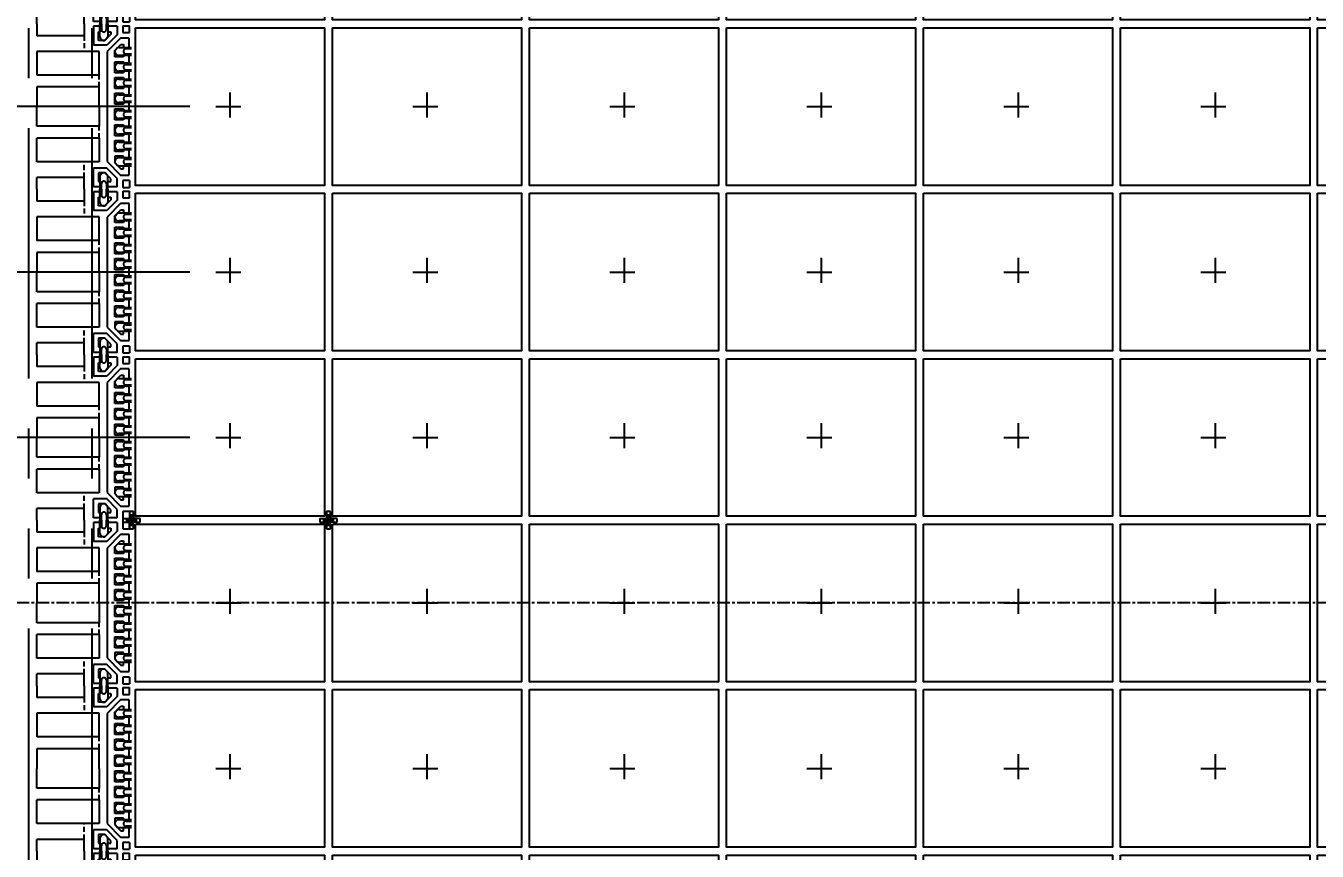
# Model space of a CAD drawing. Extents: x 98 to 785, y 191 to 514.
# Drawn here: x 150.8 to 232.8, y 331.5 to 383.9 of the extents above; entities that cross this region are included whole.
import ezdxf

# ---------------------------------------------------------------- set-up
doc = ezdxf.new("R2010")
doc.units = 0
doc.header["$LTSCALE"] = 12.7
doc.header["$MEASUREMENT"] = 0
doc.header["$PDMODE"] = 2
for name, pattern in [('CENTER', [2, 1.25, -0.25, 0.25, -0.25]), ('HIDDEN', [0.375, 0.25, -0.125]), ('PHANTOM', [2.5, 1.25, -0.25, 0.25, -0.25, 0.25, -0.25])]:
    doc.linetypes.add(name, pattern=pattern)
doc.layers.get('0').update_dxf_attribs({"linetype": 'CONTINUOUS'})
doc.layers.get('DEFPOINTS').update_dxf_attribs({"linetype": 'CONTINUOUS'})
for name, color, linetype in [('SH-01_CENTER', 2, 'CENTER'), ('SH-01_DIM', 4, 'CONTINUOUS'), ('SH-01_HATCH', 10, 'CONTINUOUS'), ('SH-01_HIDDEN', 6, 'HIDDEN'), ('SH-01_MISC', 5, 'CONTINUOUS'), ('SH-01_OBJECT', 7, 'CONTINUOUS'), ('SH-01_PHANTOM', 1, 'PHANTOM')]:
    doc.layers.add(name, color=color, linetype=linetype)
doc.styles.get("Standard").update_dxf_attribs({"font": 'simplex.shx', "width": 0.82})
doc.dimstyles.get("Standard").update_dxf_attribs({"dimtxt": 0.18, "dimasz": 0.18, "dimexe": 0.18, "dimexo": 0.0625, "dimgap": 0.09, "dimtad": 0, "dimtih": 1, "dimtoh": 1, "dimdec": 4, "dimzin": 0, "dimdsep": 46, "dimtxsty": 'STANDARD', "dimcen": 0.09, "dimadec": 0, "dimazin": 0, "dimtfac": 1, "dimtdec": 4, "dimtofl": 0, "dimtmove": 0, "dimatfit": 3, "dimfxl": 1, "dimtolj": 1, "dimtzin": 0, "dimarcsym": 0})
doc.dimstyles.new('STANDARD$0', dxfattribs={"dimtxt": 0.18, "dimasz": 0.18, "dimexe": 0.18, "dimexo": 0.0625, "dimgap": 0.09, "dimtad": 0, "dimtih": 1, "dimtoh": 1, "dimdec": 4, "dimzin": 0, "dimdsep": 46, "dimtxsty": 'STANDARD', "dimcen": 0.09, "dimadec": 0, "dimazin": 0, "dimtfac": 1, "dimtdec": 4, "dimtofl": 0, "dimtmove": 0, "dimatfit": 3, "dimfxl": 1, "dimtolj": 1, "dimtzin": 0, "dimarcsym": 0})

# ---------------------------------------------------------------- blocks, each defined once
blk = doc.blocks.new('_Open30')
at = {"color": 0, "lineweight": -2}
for p, q in [((-1, 0.268), (0, 0)), ((0, 0), (-1, -0.268)), ((0, 0), (-1, 0))]:
    blk.add_line(p, q, dxfattribs=at)
blk = doc.blocks.new('*D41')
at = {"layer": 'DEFPOINTS', "color": 0, "ltscale": 0.05, "transparency": 16777216}
for p in [(145.533, 341.864), (147.533, 341.864), (145.533, 315.201)]:
    blk.add_point(p, dxfattribs=at)
at = {"layer": 'SH-01_DIM', "ltscale": 0.05, "transparency": 16777216}
for p, q in [((145.533, 339.324), (145.533, 312.661)), ((147.533, 339.324), (147.533, 312.661)), ((142.358, 315.201), (136.806, 315.201)), ((147.533, 315.201), (145.533, 315.201)), ((150.708, 315.201), (153.883, 315.201))]:
    blk.add_line(p, q, dxfattribs=at)
at = {"layer": 'SH-01_DIM', "ltscale": 0.05, "transparency": 16777216, "xscale": 3.175000000000011, "yscale": 3.175000000000011, "zscale": 3.175000000000011}
blk.add_blockref('_Open30', (145.533, 315.201), dxfattribs=at)
at = {"layer": 'SH-01_DIM', "ltscale": 0.05, "transparency": 16777216, "xscale": 3.175000000000011, "yscale": 3.175000000000011, "zscale": 3.175000000000011, "rotation": 180}
blk.add_blockref('_Open30', (147.533, 315.201), dxfattribs=at)
at = {"layer": 'SH-01_DIM', "ltscale": 0.05, "transparency": 16777216, "insert": (130.721, 315.201), "char_height": 1.524, "attachment_point": 5}
blk.add_mtext('\\A1; 1.0000 TYP', dxfattribs=at)
blk = doc.blocks.new('A$C090B6B89')
at = {"layer": 'SH-01_HATCH', "ltscale": 0.05}
h = blk.add_hatch(dxfattribs=at)
h.set_pattern_fill('ANSI31', color=10, scale=0.25)
h.paths.add_polyline_path([(11.633, 0.047), (11.618, 0.047), (11.618, -0.128), (11.633, -0.128)])
h.paths.add_polyline_path([(11.633, 4.972), (11.618, 4.972), (11.618, 4.797), (11.633, 4.797)])
h = blk.add_hatch(dxfattribs=at)
h.set_pattern_fill('ANSI31', color=10, scale=0.25)
h.set_pattern_definition([(45, (16.64484, -6.121858), (-0.02209709, 0.02209709), [])])
h.paths.add_polyline_path([(12.543, 0.797), (12.368, 0.797), (12.368, 0.782), (12.543, 0.782)])
h.paths.add_polyline_path([(12.543, 1.062), (12.368, 1.062), (12.368, 1.047), (12.543, 1.047)])
h.paths.add_polyline_path([(12.543, 1.297), (12.368, 1.297), (12.368, 1.282), (12.543, 1.282)])
h.paths.add_polyline_path([(12.543, 1.797), (12.368, 1.797), (12.368, 1.782), (12.543, 1.782)])
h.paths.add_polyline_path([(12.543, 1.562), (12.368, 1.562), (12.368, 1.547), (12.543, 1.547)])
h.paths.add_polyline_path([(12.543, 2.062), (12.368, 2.062), (12.368, 2.047), (12.543, 2.047)])
h.paths.add_polyline_path([(12.543, 2.297), (12.368, 2.297), (12.368, 2.282), (12.543, 2.282)])
h.paths.add_polyline_path([(12.543, 2.562), (12.368, 2.562), (12.368, 2.547), (12.543, 2.547)])
h.paths.add_polyline_path([(12.543, 2.797), (12.368, 2.797), (12.368, 2.782), (12.543, 2.782)])
h.paths.add_polyline_path([(12.543, 3.062), (12.368, 3.062), (12.368, 3.047), (12.543, 3.047)])
h.paths.add_polyline_path([(12.543, 3.297), (12.368, 3.297), (12.368, 3.282), (12.543, 3.282)])
h.paths.add_polyline_path([(12.543, 3.562), (12.368, 3.562), (12.368, 3.547), (12.543, 3.547)])
h.paths.add_polyline_path([(12.543, 3.797), (12.368, 3.797), (12.368, 3.782), (12.543, 3.782)])
h.paths.add_polyline_path([(12.543, 4.062), (12.368, 4.062), (12.368, 4.047), (12.543, 4.047)])
at = {"layer": 'SH-01_HIDDEN'}
for p, q in [((11.618, 4.972), (11.618, 5.047)), ((11.663, 5.047), (11.663, 4.872)), ((11.823, 4.872), (11.823, 5.047)), ((11.868, 5.047), (11.868, 4.642)), ((11.618, 4.642), (11.618, 4.797)), ((11.862, 4.61), (11.78, 4.528)), ((12.098, 4.21), (12.18, 4.292)), ((12.213, 4.297), (12.618, 4.297)), ((12.618, 4.252), (12.443, 4.252)), ((12.368, 4.047), (12.213, 4.047)), ((12.213, 3.797), (12.368, 3.797)), ((12.443, 4.092), (12.618, 4.092)), ((12.618, 3.752), (12.443, 3.752)), ((12.618, 4.047), (12.543, 4.047)), ((12.543, 3.797), (12.618, 3.797)), ((12.368, 3.547), (12.213, 3.547)), ((12.213, 3.297), (12.368, 3.297)), ((12.443, 3.592), (12.618, 3.592)), ((12.618, 3.547), (12.543, 3.547)), ((12.543, 3.297), (12.618, 3.297)), ((12.368, 3.047), (12.213, 3.047)), ((12.618, 3.252), (12.443, 3.252)), ((12.443, 3.092), (12.618, 3.092)), ((12.618, 3.047), (12.543, 3.047)), ((12.213, 2.797), (12.368, 2.797)), ((12.368, 2.547), (12.213, 2.547)), ((12.618, 2.752), (12.443, 2.752)), ((12.443, 2.592), (12.618, 2.592)), ((12.543, 2.797), (12.618, 2.797)), ((12.618, 2.547), (12.543, 2.547)), ((12.213, 2.297), (12.368, 2.297)), ((12.618, 2.252), (12.443, 2.252)), ((12.443, 2.092), (12.618, 2.092)), ((12.543, 2.297), (12.618, 2.297)), ((12.368, 2.047), (12.213, 2.047)), ((12.213, 1.797), (12.368, 1.797)), ((12.618, 1.752), (12.443, 1.752)), ((12.618, 2.047), (12.543, 2.047)), ((12.543, 1.797), (12.618, 1.797)), ((12.368, 1.547), (12.213, 1.547)), ((12.213, 1.297), (12.368, 1.297)), ((12.443, 1.592), (12.618, 1.592)), ((12.618, 1.252), (12.443, 1.252)), ((12.618, 1.547), (12.543, 1.547)), ((12.543, 1.297), (12.618, 1.297)), ((12.368, 1.047), (12.213, 1.047)), ((12.443, 1.092), (12.618, 1.092)), ((12.618, 1.047), (12.543, 1.047)), ((12.098, 0.635), (12.18, 0.553)), ((12.368, 0.797), (12.213, 0.797)), ((12.213, 0.547), (12.618, 0.547)), ((12.443, 0.752), (12.618, 0.752)), ((12.618, 0.592), (12.443, 0.592)), ((12.618, 0.797), (12.543, 0.797)), ((11.618, 0.202), (11.618, -0.203)), ((11.862, 0.235), (11.78, 0.316)), ((11.868, -0.203), (11.868, 0.202)), ((11.663, -0.203), (11.663, -0.028)), ((11.823, -0.028), (11.823, -0.203))]:
    blk.add_line(p, q, dxfattribs=at)
at = {"layer": 'SH-01_HIDDEN', "ltscale": 0.05}
for p, q in [((11.118, 4.672), (11.118, 4.172)), ((11.593, 3.047), (11.593, 3.422)), ((11.593, 1.422), (11.593, 1.797)), ((11.118, 0.172), (11.118, 0.672))]:
    blk.add_line(p, q, dxfattribs=at)
at = {"layer": 'SH-01_HIDDEN'}
for centre, radius, start, end in [((11.743, 4.647), 0.125, 182.3382, 287.4807), ((11.743, 4.872), 0.08, 179.9999, 359.9999), ((11.743, 4.647), 0.125, 342.5191, 357.6616), ((12.218, 4.172), 0.125, 162.5194, 267.665), ((12.218, 4.173), 0.124, 92.3096, 107.5292), ((12.443, 4.172), 0.08, 90, 270), ((12.218, 3.672), 0.125, 92.3383, 267.6617), ((12.443, 3.672), 0.08, 90, 270), ((12.218, 3.172), 0.125, 92.3383, 267.6617), ((12.443, 3.172), 0.08, 90, 270), ((12.218, 2.672), 0.125, 92.3383, 267.6617), ((12.443, 2.672), 0.08, 90, 270), ((12.218, 2.172), 0.125, 92.3383, 267.6617), ((12.443, 2.172), 0.08, 90, 270), ((12.218, 1.672), 0.125, 92.3383, 267.6617), ((12.443, 1.672), 0.08, 90, 270), ((12.218, 1.172), 0.125, 92.3383, 267.6617), ((12.443, 1.172), 0.08, 90, 270), ((12.218, 0.672), 0.125, 92.335, 197.4806), ((12.218, 0.672), 0.124, 252.4708, 267.6904), ((12.443, 0.672), 0.08, 90, 270), ((11.743, 0.197), 0.125, 72.5192, 177.6617), ((11.743, -0.028), 0.08, 0, 180), ((11.743, 0.197), 0.125, 2.3383, 17.4808)]:
    blk.add_arc(centre, radius, start, end, dxfattribs=at)
at = {"layer": 'SH-01_OBJECT', "ltscale": 0.05}
for p, q in [((9.618, 5.047), (9.618, 4.672)), ((11.118, 5.047), (11.118, 4.672)), ((11.618, 4.972), (11.418, 4.972)), ((11.533, 4.972), (11.453, 4.972)), ((11.618, 4.972), (11.633, 4.972)), ((11.953, 4.972), (11.868, 4.972)), ((12.168, 4.972), (11.953, 4.972)), ((11.118, 4.672), (9.618, 4.672)), ((11.618, 4.797), (11.633, 4.797)), ((9.618, 4.172), (9.618, 3.422)), ((11.593, 4.172), (9.618, 4.172)), ((12.368, 4.062), (12.368, 4.047)), ((12.368, 3.782), (12.368, 3.797)), ((12.543, 4.062), (12.543, 4.047)), ((12.543, 3.782), (12.543, 3.797)), ((11.593, 3.422), (9.618, 3.422)), ((12.368, 3.547), (12.368, 3.562)), ((12.368, 3.282), (12.368, 3.297)), ((12.543, 3.547), (12.543, 3.562)), ((12.543, 3.282), (12.543, 3.297)), ((9.618, 3.047), (9.618, 2.422)), ((11.593, 3.047), (9.618, 3.047)), ((12.368, 3.047), (12.368, 3.062)), ((12.543, 3.047), (12.543, 3.062)), ((12.368, 2.782), (12.368, 2.797)), ((12.368, 2.547), (12.368, 2.562)), ((12.543, 2.782), (12.543, 2.797)), ((12.543, 2.547), (12.543, 2.562)), ((9.618, 1.797), (9.618, 2.422)), ((12.368, 2.282), (12.368, 2.297)), ((12.368, 2.047), (12.368, 2.062)), ((12.543, 2.282), (12.543, 2.297)), ((12.543, 2.047), (12.543, 2.062)), ((11.593, 1.797), (9.618, 1.797)), ((12.368, 1.782), (12.368, 1.797)), ((12.543, 1.782), (12.543, 1.797)), ((9.618, 0.672), (9.618, 1.422)), ((11.593, 1.422), (9.618, 1.422)), ((12.368, 1.547), (12.368, 1.562)), ((12.368, 1.282), (12.368, 1.297)), ((12.543, 1.547), (12.543, 1.562)), ((12.543, 1.282), (12.543, 1.297)), ((12.368, 1.047), (12.368, 1.062)), ((12.543, 1.047), (12.543, 1.062)), ((11.593, 0.672), (9.618, 0.672)), ((12.368, 0.782), (12.368, 0.797)), ((12.543, 0.782), (12.543, 0.797)), ((9.618, -0.203), (9.618, 0.172)), ((11.118, 0.172), (9.618, 0.172)), ((11.118, -0.203), (11.118, 0.172)), ((11.618, 0.047), (11.633, 0.047)), ((11.618, -0.128), (11.418, -0.128)), ((11.533, -0.128), (11.453, -0.128)), ((11.618, -0.128), (11.633, -0.128)), ((11.953, -0.128), (11.868, -0.128)), ((12.168, -0.128), (11.953, -0.128))]:
    blk.add_line(p, q, dxfattribs=at)
at = {"layer": 'SH-01_OBJECT'}
for p, q in [((11.418, 4.972), (11.418, 4.372)), ((11.618, 4.797), (11.618, 4.972)), ((11.633, 4.972), (11.633, 4.797)), ((11.868, 4.972), (11.868, 4.797)), ((12.168, 4.972), (12.168, 4.922)), ((12.168, 4.922), (12.168, 4.703)), ((12.343, 4.987), (12.343, 4.772)), ((12.343, 4.987), (12.558, 4.987)), ((12.558, 4.772), (12.558, 4.987)), ((11.568, 4.522), (11.568, 4.797)), ((11.568, 4.797), (11.618, 4.797)), ((11.774, 4.522), (11.568, 4.522)), ((11.968, 4.715), (11.774, 4.522)), ((12.168, 4.703), (11.837, 4.372)), ((12.274, 4.597), (11.843, 4.166)), ((11.868, 4.797), (11.968, 4.797)), ((11.968, 4.797), (11.968, 4.715)), ((12.543, 4.597), (12.274, 4.597)), ((12.343, 4.772), (12.558, 4.772)), ((12.543, 4.297), (12.543, 4.597)), ((11.837, 4.372), (11.418, 4.372)), ((11.593, 3.422), (11.593, 4.172)), ((11.843, 4.166), (11.843, 0.678)), ((12.093, 4.204), (12.286, 4.397)), ((12.093, 3.997), (12.093, 4.204)), ((12.286, 4.397), (12.368, 4.397)), ((12.368, 4.397), (12.368, 4.297)), ((12.368, 4.297), (12.543, 4.297)), ((12.368, 3.997), (12.093, 3.997)), ((12.093, 3.847), (12.368, 3.847)), ((12.093, 3.497), (12.093, 3.847)), ((12.543, 4.062), (12.368, 4.062)), ((12.543, 4.047), (12.368, 4.047)), ((12.368, 4.047), (12.368, 3.997)), ((12.368, 3.847), (12.368, 3.797)), ((12.543, 3.797), (12.368, 3.797)), ((12.543, 3.782), (12.368, 3.782)), ((12.543, 3.797), (12.543, 4.047)), ((12.368, 3.497), (12.093, 3.497)), ((12.093, 3.347), (12.368, 3.347)), ((12.093, 2.997), (12.093, 3.347)), ((12.368, 3.562), (12.543, 3.562)), ((12.543, 3.547), (12.368, 3.547)), ((12.368, 3.547), (12.368, 3.497)), ((12.368, 3.347), (12.368, 3.297)), ((12.368, 3.297), (12.543, 3.297)), ((12.543, 3.282), (12.368, 3.282)), ((12.543, 3.297), (12.543, 3.547)), ((11.593, 2.422), (11.593, 3.047)), ((12.368, 2.997), (12.093, 2.997)), ((12.368, 3.062), (12.543, 3.062)), ((12.543, 3.047), (12.368, 3.047)), ((12.368, 3.047), (12.368, 2.997)), ((12.543, 2.797), (12.543, 3.047)), ((12.093, 2.847), (12.368, 2.847)), ((12.093, 2.497), (12.093, 2.847)), ((12.368, 2.497), (12.093, 2.497)), ((12.368, 2.847), (12.368, 2.797)), ((12.368, 2.797), (12.543, 2.797)), ((12.543, 2.782), (12.368, 2.782)), ((12.368, 2.562), (12.543, 2.562)), ((12.543, 2.547), (12.368, 2.547)), ((12.368, 2.547), (12.368, 2.497)), ((12.543, 2.297), (12.543, 2.547)), ((11.593, 2.422), (11.593, 1.797)), ((12.093, 2.347), (12.368, 2.347)), ((12.093, 1.997), (12.093, 2.347)), ((12.368, 2.347), (12.368, 2.297)), ((12.368, 2.297), (12.543, 2.297)), ((12.543, 2.282), (12.368, 2.282)), ((12.368, 2.062), (12.543, 2.062)), ((12.368, 1.997), (12.093, 1.997)), ((12.093, 1.847), (12.368, 1.847)), ((12.093, 1.497), (12.093, 1.847)), ((12.543, 2.047), (12.368, 2.047)), ((12.368, 2.047), (12.368, 1.997)), ((12.368, 1.847), (12.368, 1.797)), ((12.368, 1.797), (12.543, 1.797)), ((12.543, 1.782), (12.368, 1.782)), ((12.543, 1.797), (12.543, 2.047)), ((11.593, 1.422), (11.593, 0.672)), ((12.368, 1.497), (12.093, 1.497)), ((12.093, 1.347), (12.368, 1.347)), ((12.093, 0.997), (12.093, 1.347)), ((12.368, 1.562), (12.543, 1.562)), ((12.543, 1.547), (12.368, 1.547)), ((12.368, 1.547), (12.368, 1.497)), ((12.368, 1.347), (12.368, 1.297)), ((12.368, 1.297), (12.543, 1.297)), ((12.543, 1.282), (12.368, 1.282)), ((12.543, 1.297), (12.543, 1.547)), ((12.368, 0.997), (12.093, 0.997)), ((12.368, 0.847), (12.093, 0.847)), ((12.093, 0.847), (12.093, 0.64)), ((12.368, 1.062), (12.543, 1.062)), ((12.543, 1.047), (12.368, 1.047)), ((12.368, 1.047), (12.368, 0.997)), ((12.368, 0.797), (12.368, 0.847)), ((12.543, 0.797), (12.543, 1.047)), ((11.837, 0.472), (11.418, 0.472)), ((11.418, -0.128), (11.418, 0.472)), ((12.168, 0.141), (11.837, 0.472)), ((11.843, 0.678), (12.274, 0.247)), ((12.093, 0.64), (12.286, 0.447)), ((12.286, 0.447), (12.368, 0.447)), ((12.543, 0.797), (12.368, 0.797)), ((12.543, 0.782), (12.368, 0.782)), ((12.368, 0.447), (12.368, 0.547)), ((12.368, 0.547), (12.543, 0.547)), ((12.543, 0.247), (12.543, 0.547)), ((11.774, 0.322), (11.568, 0.322)), ((11.568, 0.322), (11.568, 0.047)), ((11.568, 0.047), (11.618, 0.047)), ((11.618, 0.047), (11.618, -0.128)), ((11.633, -0.128), (11.633, 0.047)), ((11.968, 0.129), (11.774, 0.322)), ((11.868, -0.128), (11.868, 0.047)), ((11.868, 0.047), (11.968, 0.047)), ((11.968, 0.047), (11.968, 0.129)), ((12.168, -0.078), (12.168, 0.141)), ((12.274, 0.247), (12.543, 0.247)), ((12.558, 0.072), (12.343, 0.072)), ((12.343, 0.072), (12.343, -0.143)), ((12.558, 0.072), (12.558, -0.143)), ((12.168, -0.128), (12.168, -0.078)), ((12.343, -0.143), (12.558, -0.143))]:
    blk.add_line(p, q, dxfattribs=at)
blk = doc.blocks.new('*D16')
at = {"layer": 'DEFPOINTS', "color": 0, "ltscale": 0.05, "transparency": 16777216}
for p in [(135.865, 347.264), (145.033, 347.264), (445.033, 347.264)]:
    blk.add_point(p, dxfattribs=at)
at = {"layer": 'SH-01_DIM', "ltscale": 0.05, "transparency": 16777216}
blk.add_line((142.493, 347.264), (135.865, 347.264), dxfattribs=at)
at = {"layer": 'SH-01_DIM', "ltscale": 0.05, "transparency": 16777216, "insert": (131.951, 347.264), "char_height": 1.524, "attachment_point": 5}
blk.add_mtext('\\A1; 0.0000', dxfattribs=at)
blk = doc.blocks.new('*D17')
at = {"layer": 'DEFPOINTS', "color": 0, "ltscale": 0.05, "transparency": 16777216}
for p in [(149.533, 465.062), (149.533, 440.584), (445.033, 347.264)]:
    blk.add_point(p, dxfattribs=at)
at = {"layer": 'SH-01_DIM', "ltscale": 0.05, "transparency": 16777216}
blk.add_line((149.533, 443.124), (149.533, 465.062), dxfattribs=at)
at = {"layer": 'SH-01_DIM', "ltscale": 0.05, "transparency": 16777216, "insert": (149.533, 470.047), "char_height": 1.524, "attachment_point": 5, "rotation": 90}
blk.add_mtext('\\A1; 147.7500', dxfattribs=at)
blk = doc.blocks.new('*D18')
at = {"layer": 'DEFPOINTS', "color": 0, "ltscale": 0.05, "transparency": 16777216}
for p in [(139.538, 457.57), (145.033, 441.264), (445.033, 347.264)]:
    blk.add_point(p, dxfattribs=at)
at = {"layer": 'SH-01_DIM', "ltscale": 0.05, "transparency": 16777216}
for p, q in [((139.538, 451.22), (139.538, 457.57)), ((145.033, 447.614), (139.538, 451.22)), ((145.033, 443.804), (145.033, 447.614))]:
    blk.add_line(p, q, dxfattribs=at)
at = {"layer": 'SH-01_DIM', "ltscale": 0.05, "transparency": 16777216, "insert": (139.538, 467.942), "char_height": 1.524, "attachment_point": 5, "rotation": 90}
blk.add_mtext('\\A1; 150.000+/-0.0760', dxfattribs=at)
blk = doc.blocks.new('*D20')
at = {"layer": 'DEFPOINTS', "color": 0, "ltscale": 0.05, "transparency": 16777216}
for p in [(186.122, 465.062), (186.133, 440.584), (445.033, 347.264)]:
    blk.add_point(p, dxfattribs=at)
at = {"layer": 'SH-01_DIM', "ltscale": 0.05, "transparency": 16777216}
for p, q in [((186.122, 458.712), (186.122, 465.062)), ((186.133, 452.362), (186.122, 458.712)), ((186.133, 443.124), (186.133, 452.362))]:
    blk.add_line(p, q, dxfattribs=at)
at = {"layer": 'SH-01_DIM', "ltscale": 0.05, "transparency": 16777216, "insert": (186.122, 470.047), "char_height": 1.524, "attachment_point": 5, "rotation": 90}
blk.add_mtext('\\A1; 129.4500', dxfattribs=at)
blk = doc.blocks.new('A$C548803C5')
at = {"layer": 'SH-01_CENTER', "ltscale": 0.05}
for p, q in [((1, 1.451), (1, 0.549)), ((0.549, 1), (1.451, 1))]:
    blk.add_line(p, q, dxfattribs=at)
at = {"layer": 'SH-01_MISC', "ltscale": 0.05}
blk.add_lwpolyline([(-2, 3.5), (4, 3.5), (4, -1.5), (-2, -1.5)], close=True, dxfattribs=at)
blk = doc.blocks.new('*D67')
at = {"layer": 'DEFPOINTS', "color": 0, "ltscale": 0.05, "transparency": 16777216}
for p in [(226.283, 453.199), (226.283, 420.764), (445.033, 347.264)]:
    blk.add_point(p, dxfattribs=at)
at = {"layer": 'SH-01_DIM', "ltscale": 0.05, "transparency": 16777216}
blk.add_line((226.283, 423.304), (226.283, 453.199), dxfattribs=at)
at = {"layer": 'SH-01_DIM', "ltscale": 0.05, "transparency": 16777216, "insert": (226.283, 458.184), "char_height": 1.524, "attachment_point": 5, "rotation": 90}
blk.add_mtext('\\A1; 109.3750', dxfattribs=at)
blk = doc.blocks.new('*D68')
at = {"layer": 'DEFPOINTS', "color": 0, "ltscale": 0.05, "transparency": 16777216}
for p in [(213.783, 453.199), (213.783, 420.764), (445.033, 347.264)]:
    blk.add_point(p, dxfattribs=at)
at = {"layer": 'SH-01_DIM', "ltscale": 0.05, "transparency": 16777216}
blk.add_line((213.783, 423.304), (213.783, 453.199), dxfattribs=at)
at = {"layer": 'SH-01_DIM', "ltscale": 0.05, "transparency": 16777216, "insert": (213.783, 458.065), "char_height": 1.524, "attachment_point": 5, "rotation": 90}
blk.add_mtext('\\A1; 115.6250', dxfattribs=at)
blk = doc.blocks.new('*D69')
at = {"layer": 'DEFPOINTS', "color": 0, "ltscale": 0.05, "transparency": 16777216}
for p in [(201.283, 453.199), (201.283, 420.764), (445.033, 347.264)]:
    blk.add_point(p, dxfattribs=at)
at = {"layer": 'SH-01_DIM', "ltscale": 0.05, "transparency": 16777216}
blk.add_line((201.283, 423.304), (201.283, 453.199), dxfattribs=at)
at = {"layer": 'SH-01_DIM', "ltscale": 0.05, "transparency": 16777216, "insert": (201.283, 458.065), "char_height": 1.524, "attachment_point": 5, "rotation": 90}
blk.add_mtext('\\A1; 121.8750', dxfattribs=at)
blk = doc.blocks.new('*D70')
at = {"layer": 'DEFPOINTS', "color": 0, "ltscale": 0.05, "transparency": 16777216}
for p in [(188.783, 453.199), (188.783, 420.764), (445.033, 347.264)]:
    blk.add_point(p, dxfattribs=at)
at = {"layer": 'SH-01_DIM', "ltscale": 0.05, "transparency": 16777216}
blk.add_line((188.783, 423.304), (188.783, 453.199), dxfattribs=at)
at = {"layer": 'SH-01_DIM', "ltscale": 0.05, "transparency": 16777216, "insert": (188.783, 458.065), "char_height": 1.524, "attachment_point": 5, "rotation": 90}
blk.add_mtext('\\A1; 128.1250', dxfattribs=at)
blk = doc.blocks.new('*D71')
at = {"layer": 'DEFPOINTS', "color": 0, "ltscale": 0.05, "transparency": 16777216}
for p in [(176.283, 453.199), (176.283, 420.764), (445.033, 347.264)]:
    blk.add_point(p, dxfattribs=at)
at = {"layer": 'SH-01_DIM', "ltscale": 0.05, "transparency": 16777216}
blk.add_line((176.283, 423.304), (176.283, 453.199), dxfattribs=at)
at = {"layer": 'SH-01_DIM', "ltscale": 0.05, "transparency": 16777216, "insert": (176.283, 458.184), "char_height": 1.524, "attachment_point": 5, "rotation": 90}
blk.add_mtext('\\A1; 134.3750', dxfattribs=at)
blk = doc.blocks.new('*D72')
at = {"layer": 'DEFPOINTS', "color": 0, "ltscale": 0.05, "transparency": 16777216}
for p in [(163.783, 453.199), (163.783, 420.764), (445.033, 347.264)]:
    blk.add_point(p, dxfattribs=at)
at = {"layer": 'SH-01_DIM', "ltscale": 0.05, "transparency": 16777216}
blk.add_line((163.783, 423.304), (163.783, 453.199), dxfattribs=at)
at = {"layer": 'SH-01_DIM', "ltscale": 0.05, "transparency": 16777216, "insert": (163.783, 458.184), "char_height": 1.524, "attachment_point": 5, "rotation": 90}
blk.add_mtext('\\A1; 140.6250', dxfattribs=at)
blk = doc.blocks.new('*D9')
at = {"layer": 'DEFPOINTS', "color": 0, "ltscale": 0.05, "transparency": 16777216}
for p in [(163.783, 420.764), (135.527, 406.764), (445.033, 347.264)]:
    blk.add_point(p, dxfattribs=at)
at = {"layer": 'SH-01_DIM', "ltscale": 0.05, "transparency": 16777216}
for p, q in [((148.227, 420.764), (141.877, 406.764)), ((161.243, 420.764), (148.227, 420.764)), ((141.877, 406.764), (135.527, 406.764))]:
    blk.add_line(p, q, dxfattribs=at)
at = {"layer": 'SH-01_DIM', "ltscale": 0.05, "transparency": 16777216, "insert": (131.018, 406.764), "char_height": 1.524, "attachment_point": 5}
blk.add_mtext('\\A1; 36.7500', dxfattribs=at)
blk = doc.blocks.new('*D10')
at = {"layer": 'DEFPOINTS', "color": 0, "ltscale": 0.05, "transparency": 16777216}
for p in [(163.783, 410.264), (135.527, 398.264), (445.033, 347.264)]:
    blk.add_point(p, dxfattribs=at)
at = {"layer": 'SH-01_DIM', "ltscale": 0.05, "transparency": 16777216}
for p, q in [((148.227, 410.264), (141.877, 398.264)), ((161.243, 410.264), (148.227, 410.264)), ((141.877, 398.264), (135.527, 398.264))]:
    blk.add_line(p, q, dxfattribs=at)
at = {"layer": 'SH-01_DIM', "ltscale": 0.05, "transparency": 16777216, "insert": (131.137, 398.264), "char_height": 1.524, "attachment_point": 5}
blk.add_mtext('\\A1; 31.5000', dxfattribs=at)
blk = doc.blocks.new('*D11')
at = {"layer": 'DEFPOINTS', "color": 0, "ltscale": 0.05, "transparency": 16777216}
for p in [(163.783, 399.764), (135.527, 389.764), (445.033, 347.264)]:
    blk.add_point(p, dxfattribs=at)
at = {"layer": 'SH-01_DIM', "ltscale": 0.05, "transparency": 16777216}
for p, q in [((148.227, 399.764), (141.877, 389.764)), ((161.243, 399.764), (148.227, 399.764)), ((141.877, 389.764), (135.527, 389.764))]:
    blk.add_line(p, q, dxfattribs=at)
at = {"layer": 'SH-01_DIM', "ltscale": 0.05, "transparency": 16777216, "insert": (131.018, 389.764), "char_height": 1.524, "attachment_point": 5}
blk.add_mtext('\\A1; 26.2500', dxfattribs=at)
blk = doc.blocks.new('*D12')
at = {"layer": 'DEFPOINTS', "color": 0, "ltscale": 0.05, "transparency": 16777216}
for p in [(163.783, 389.264), (135.527, 381.264), (445.033, 347.264)]:
    blk.add_point(p, dxfattribs=at)
at = {"layer": 'SH-01_DIM', "ltscale": 0.05, "transparency": 16777216}
for p, q in [((148.227, 389.264), (141.877, 381.264)), ((161.243, 389.264), (148.227, 389.264)), ((141.877, 381.264), (135.527, 381.264))]:
    blk.add_line(p, q, dxfattribs=at)
at = {"layer": 'SH-01_DIM', "ltscale": 0.05, "transparency": 16777216, "insert": (131.137, 381.264), "char_height": 1.524, "attachment_point": 5}
blk.add_mtext('\\A1; 21.0000', dxfattribs=at)
blk = doc.blocks.new('*D13')
at = {"layer": 'DEFPOINTS', "color": 0, "ltscale": 0.05, "transparency": 16777216}
for p in [(163.783, 378.764), (135.527, 372.764), (445.033, 347.264)]:
    blk.add_point(p, dxfattribs=at)
at = {"layer": 'SH-01_DIM', "ltscale": 0.05, "transparency": 16777216}
for p, q in [((148.227, 378.764), (141.877, 372.764)), ((161.243, 378.764), (148.227, 378.764)), ((141.877, 372.764), (135.527, 372.764))]:
    blk.add_line(p, q, dxfattribs=at)
at = {"layer": 'SH-01_DIM', "ltscale": 0.05, "transparency": 16777216, "insert": (131.137, 372.764), "char_height": 1.524, "attachment_point": 5}
blk.add_mtext('\\A1; 15.7500', dxfattribs=at)
blk = doc.blocks.new('*D14')
at = {"layer": 'DEFPOINTS', "color": 0, "ltscale": 0.05, "transparency": 16777216}
for p in [(163.783, 368.264), (135.527, 364.264), (445.033, 347.264)]:
    blk.add_point(p, dxfattribs=at)
at = {"layer": 'SH-01_DIM', "ltscale": 0.05, "transparency": 16777216}
for p, q in [((148.227, 368.264), (141.877, 364.264)), ((161.243, 368.264), (148.227, 368.264)), ((141.877, 364.264), (135.527, 364.264))]:
    blk.add_line(p, q, dxfattribs=at)
at = {"layer": 'SH-01_DIM', "ltscale": 0.05, "transparency": 16777216, "insert": (131.137, 364.264), "char_height": 1.524, "attachment_point": 5}
blk.add_mtext('\\A1; 10.5000', dxfattribs=at)
blk = doc.blocks.new('*D15')
at = {"layer": 'DEFPOINTS', "color": 0, "ltscale": 0.05, "transparency": 16777216}
for p in [(163.783, 357.764), (135.527, 355.764), (445.033, 347.264)]:
    blk.add_point(p, dxfattribs=at)
at = {"layer": 'SH-01_DIM', "ltscale": 0.05, "transparency": 16777216}
for p, q in [((148.227, 357.764), (141.877, 355.764)), ((161.243, 357.764), (148.227, 357.764)), ((141.877, 355.764), (135.527, 355.764))]:
    blk.add_line(p, q, dxfattribs=at)
at = {"layer": 'SH-01_DIM', "ltscale": 0.05, "transparency": 16777216, "insert": (131.613, 355.764), "char_height": 1.524, "attachment_point": 5}
blk.add_mtext('\\A1; 5.2500', dxfattribs=at)
blk = doc.blocks.new('A$C1C491FD5')
at = {"layer": 'SH-01_HATCH', "ltscale": 0.05}
h = blk.add_hatch(dxfattribs=at)
h.set_pattern_fill('ANSI31', color=10, scale=0.25)
h.set_pattern_definition([(45, (-0.27461, 0.535512), (-0.0220971, 0.0220971), [])])
h.paths.add_polyline_path([(-0.534, 1.186), (-0.654, 1.186), (-0.654, 1.086), (-0.754, 1.086), (-0.754, 0.966), (-0.654, 0.966), (-0.654, 0.866), (-0.534, 0.866), (-0.534, 0.966), (-0.434, 0.966), (-0.434, 1.086), (-0.534, 1.086)])
at = {"layer": 'SH-01_HIDDEN'}
for p, q in [((-0.654, 1.301), (-0.654, 1.186)), ((-0.534, 1.301), (-0.654, 1.301)), ((-0.534, 1.186), (-0.534, 1.301)), ((-0.869, 0.966), (-0.754, 0.966)), ((-0.654, 0.866), (-0.654, 0.751)), ((-0.534, 0.751), (-0.534, 0.866)), ((-0.319, 1.086), (-0.434, 1.086)), ((-0.434, 0.966), (-0.319, 0.966)), ((-0.319, 0.966), (-0.319, 1.086)), ((-0.654, 0.751), (-0.534, 0.751))]:
    blk.add_line(p, q, dxfattribs=at)
at = {"layer": 'SH-01_HIDDEN', "ltscale": 0.05}
for q in [(-0.754, 1.086), (-0.869, 0.966)]:
    blk.add_line((-0.869, 1.086), q, dxfattribs=at)
at = {"layer": 'SH-01_OBJECT'}
for p, q in [((-0.754, 1.086), (-0.654, 1.086)), ((-0.754, 1.086), (-0.754, 0.966)), ((-0.754, 0.966), (-0.654, 0.966)), ((-0.534, 1.186), (-0.654, 1.186)), ((-0.654, 0.866), (-0.654, 0.966)), ((-0.654, 0.866), (-0.534, 0.866)), ((-0.534, 1.186), (-0.534, 1.086)), ((-0.434, 1.086), (-0.534, 1.086)), ((-0.534, 1.086), (-0.534, 1.086)), ((-0.434, 0.966), (-0.534, 0.966)), ((-0.534, 0.866), (-0.534, 0.966)), ((-0.434, 0.966), (-0.434, 1.086))]:
    blk.add_line(p, q, dxfattribs=at)
at = {"layer": 'SH-01_OBJECT', "ltscale": 0.05}
blk.add_line((-0.654, 1.186), (-0.654, 1.086), dxfattribs=at)

msp = doc.modelspace()

# ---------------------------------------------------------------- linework, layer by layer
at = {"layer": 'SH-01_CENTER', "ltscale": 0.05}
msp.add_line((746.66662, 347.26424), (143.39964, 347.26424), dxfattribs=at)
at = {"layer": 'SH-01_PHANTOM'}
for p, q in [((151.03313, 266.26424), (151.03313, 428.26424)), ((155.03313, 266.26424), (155.03313, 428.26424))]:
    msp.add_line(p, q, dxfattribs=at)

# ---------------------------------------------------------------- block references
at = {"layer": 'SH-01_MISC', "ltscale": 0.05, "xscale": 2, "yscale": 2, "zscale": 2, "row_count": 15, "column_count": 46, "row_spacing": 10.5, "column_spacing": 12.5}
msp.add_blockref('A$C548803C5', (161.78313, 271.76424), dxfattribs=at)
at = {"layer": 'SH-01_OBJECT', "ltscale": 0.05, "xscale": 2, "yscale": 2, "zscale": 2, "row_count": 15, "column_count": 1, "row_spacing": 10.5, "column_spacing": 0}
msp.add_blockref('A$C090B6B89', (132.29777, 268.91974), dxfattribs=at)
at = {"layer": 'SH-01_OBJECT', "ltscale": 0.05, "xscale": 2, "yscale": 2, "zscale": 2}
for p in [(158.72157, 350.46219), (171.22157, 350.46219)]:
    msp.add_blockref('A$C1C491FD5', p, dxfattribs=at)

# ---------------------------------------------------------------- dimensions: what is measured, and where the dimension line sits
at = {"layer": 'SH-01_DIM', "ltscale": 0.05}
dim = msp.add_ordinate_dim(feature_location=(145.03313, 441.26424), offset=(-5.49521, 16.30548), dtype=1, origin=(445.03313, 347.26424), text='<>+/-0.0760', dimstyle='STANDARD', override={"dimscale": 25.4, "dimtxt": 0.06, "dimasz": 0.125, "dimexe": 0.1, "dimexo": 0.1, "dimgap": 0.03, "dimtih": 0, "dimtoh": 0, "dimdec": 3, "dimlfac": 0.5, "dimzin": 1, "dimpost": ' <>\\X', "dimblk": 'Open30', "dimcen": -0.09, "dimclrd": 256, "dimclre": 256, "dimclrt": 256, "dimazin": 1, "dimtp": 0.03, "dimtm": 0.03, "dimtofl": 1, "dimldrblk": 'Open30', "dimlwd": -1, "dimlwe": -1}, dxfattribs=at)
dim.commit()
dim.dimension.update_dxf_attribs({"geometry": '*D18', "text_midpoint": (139.53792, 467.94235)})
for feature_location, offset, dtype, origin, picture, middle in [((149.53313, 440.58424), (0, 24.4779), 1, (445.03313, 347.26424), '*D17', (149.53313, 470.04707)), ((186.13313, 440.58424), (-0.01157, 24.4779), 1, (445.03313, 347.26424), '*D20', (186.12156, 470.04707)), ((163.78313, 420.76424), (0, 32.43468), 1, (445.03313, 347.26424), '*D72', (163.78313, 458.18385)), ((176.28313, 420.76424), (0, 32.43468), 1, (445.03313, 347.26424), '*D71', (176.28313, 458.18385)), ((188.78313, 420.76424), (0, 32.43468), 1, (445.03313, 347.26424), '*D70', (188.78313, 458.06483)), ((201.28313, 420.76424), (0, 32.43468), 1, (445.03313, 347.26424), '*D69', (201.28313, 458.06483)), ((213.78313, 420.76424), (0, 32.43468), 1, (445.03313, 347.26424), '*D68', (213.78313, 458.06483)), ((226.28313, 420.76424), (0, 32.43468), 1, (445.03313, 347.26424), '*D67', (226.28313, 458.18385)), ((163.78313, 420.76424), (-28.25592, -14), 0, (445.03313, 347.26424), '*D9', (131.01834, 406.76424)), ((163.78313, 410.26424), (-28.25592, -12), 0, (445.03313, 347.26424), '*D10', (131.13736, 398.26424)), ((163.78313, 399.76424), (-28.25592, -10), 0, (445.03313, 347.26424), '*D11', (131.01834, 389.76424)), ((163.78313, 389.26424), (-28.25592, -8), 0, (445.03313, 347.26424), '*D12', (131.13736, 381.26424)), ((163.78313, 378.76424), (-28.25592, -6), 0, (445.03313, 347.26424), '*D13', (131.13736, 372.76424)), ((163.78313, 368.26424), (-28.25592, -4), 0, (445.03313, 347.26424), '*D14', (131.13736, 364.26424)), ((163.78313, 357.76424), (-28.25592, -2), 0, (445.03313, 347.26424), '*D15', (131.61343, 355.76424)), ((145.0331279319, 347.2642396376), (-9.1684402588, 0), 0, (445.0331279319, 347.2642396376), '*D16', (131.9509105303, 347.2642396376))]:
    dim = msp.add_ordinate_dim(feature_location=feature_location, offset=offset, dtype=dtype, origin=origin, dimstyle='STANDARD', override={"dimscale": 25.4, "dimtxt": 0.06, "dimasz": 0.125, "dimexe": 0.1, "dimexo": 0.1, "dimgap": 0.01, "dimtih": 0, "dimtoh": 0, "dimlfac": 0.5, "dimzin": 1, "dimpost": ' <>\\X', "dimblk": 'Open30', "dimcen": -0.09, "dimclrd": 256, "dimclre": 256, "dimclrt": 256, "dimazin": 1, "dimtp": 0.03, "dimtm": 0.03, "dimtofl": 1, "dimldrblk": 'Open30', "dimlwd": -1, "dimlwe": -1}, dxfattribs=at)
    dim.commit()
    dim.dimension.update_dxf_attribs({"geometry": picture, "text_midpoint": middle})
dim = msp.add_linear_dim(base=(145.53313, 315.20067), p1=(147.53313, 341.86424), p2=(145.53313, 341.86424), text='<> TYP', dimstyle='STANDARD$0', override={"dimscale": 25.4, "dimtxt": 0.06, "dimasz": 0.125, "dimexe": 0.1, "dimexo": 0.1, "dimgap": 0.01, "dimtih": 0, "dimtoh": 0, "dimlfac": 0.5, "dimzin": 1, "dimpost": ' <>\\X', "dimblk": 'Open30', "dimcen": -0.09, "dimclrd": 256, "dimclre": 256, "dimclrt": 256, "dimazin": 1, "dimtp": 0.03, "dimtm": 0.03, "dimtofl": 1, "dimldrblk": 'Open30', "dimlwd": -1, "dimlwe": -1}, dxfattribs=at)
dim.commit()
dim.dimension.update_dxf_attribs({"geometry": '*D41', "text_midpoint": (130.72059, 315.20067), "dimtype": 128})

doc.saveas('drawing.dxf')
